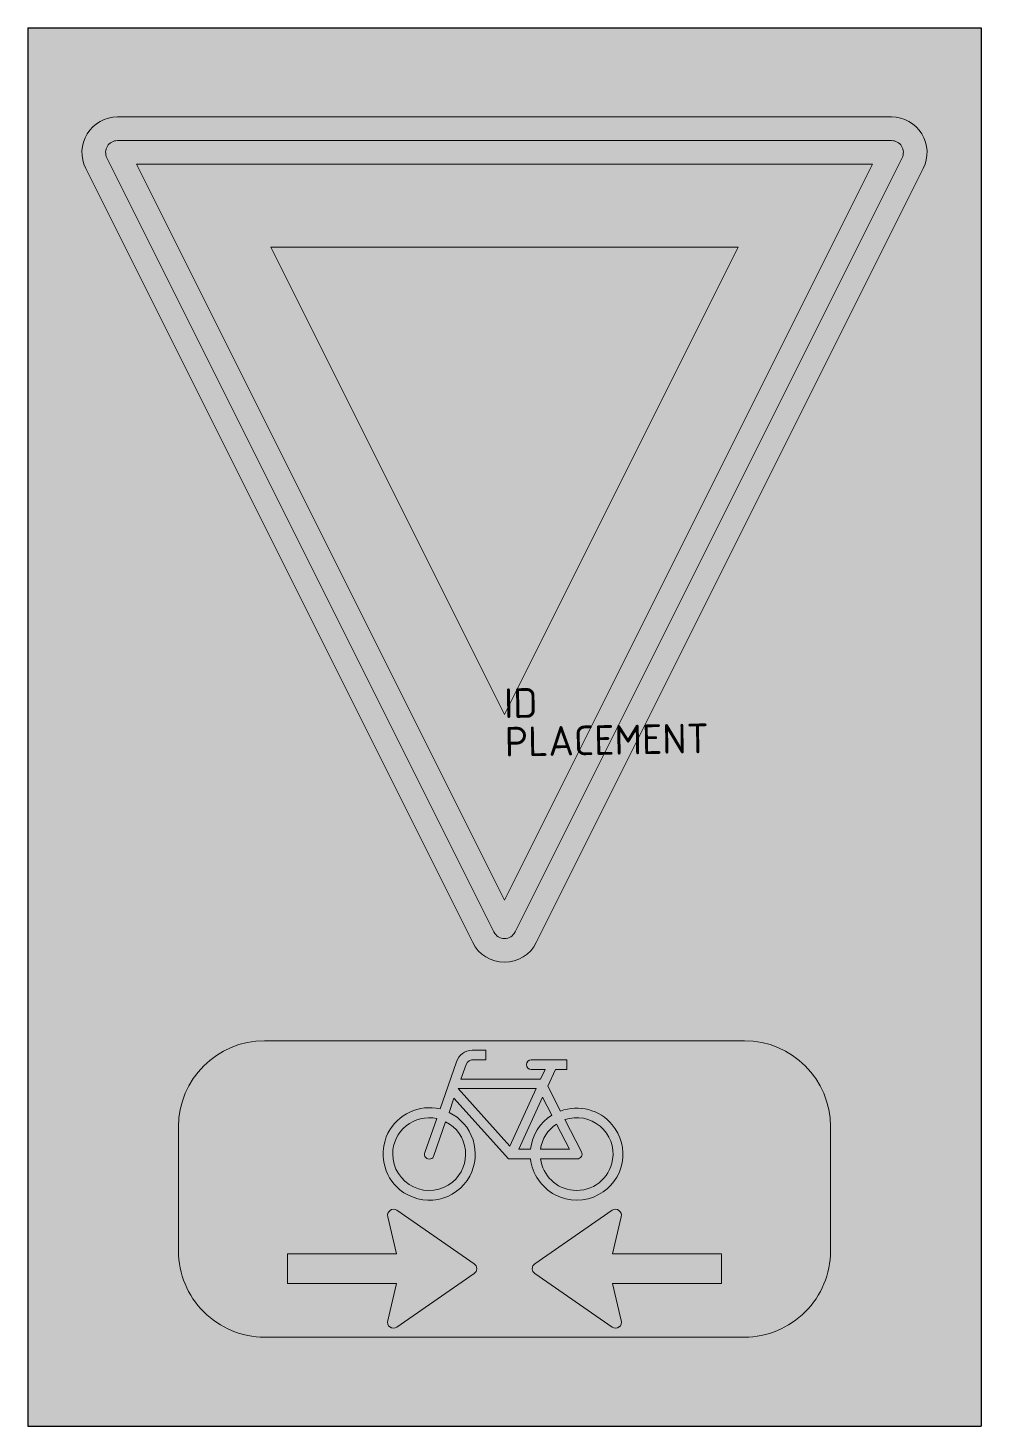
# Model space of a CAD drawing. Extents: x -4 to 4, y -5.9 to 5.9.
import ezdxf
from ezdxf.enums import TextEntityAlignment as Align

# ---------------------------------------------------------------- set-up
doc = ezdxf.new("R2010")
doc.units = 0
doc.styles.add('NLCS-ISO', font='NLCS-ISO.ttf', dxfattribs={"height": 0.25})

msp = doc.modelspace()

# ---------------------------------------------------------------- hatches: boundary and pattern name
at = {"true_color": 0xc8e164}
h = msp.add_hatch(color=53, dxfattribs=at)
h.dxf.hatch_style = 1
h.paths.add_polyline_path([(-4.019785045889876, -5.895465629335376), (4.019785045875324, -5.895465629335376), (4.019785045875324, 5.895465629342652), (-4.019785045889876, 5.895465629342652)])
at = {"true_color": 0xbb1e10}
h = msp.add_hatch(color=22, dxfattribs=at)
h.dxf.hatch_style = 1
h.paths.add_polyline_path([(-3.532917960677878, 4.711301550691132), (-0.2683281573044951, -1.817878056055633, 0.2840790438404124), (-3.637978807091713e-12, -1.983713977409934), (-3.637978807091713e-12, -1.783713977405569, -0.2840790438404117), (-0.08944271910513635, -1.728435336954135), (-3.354032522478519, 4.800744269792631, -0.55753651583505), (-3.264589803380659, 4.945465629345563), (-3.637978807091713e-12, 4.945465629345563), (-3.637978807091713e-12, 5.145465629342652), (-3.264589803380659, 5.145465629342652, 0.5575365158350539)])
h = msp.add_hatch(color=22, dxfattribs=at)
h.dxf.hatch_style = 1
h.paths.add_polyline_path([(-3.637978807091713e-12, 4.945465629345563), (3.264589803369745, 4.945465629345563, -0.5575365158350488), (3.354032522471243, 4.800744269792631), (0.08944271909422241, -1.728435336954135, -0.2840790438404129), (-3.637978807091713e-12, -1.783713977405569), (-3.637978807091713e-12, -1.983713977409934, 0.2840790438404122), (0.2683281572972191, -1.817878056055633), (3.532917960670602, 4.711301550691132, 0.5575365158350504), (3.264589803369745, 5.145465629342652), (-3.637978807091713e-12, 5.145465629342652)])
at = {"true_color": 0xf1f0ea}
h = msp.add_hatch(color=7, dxfattribs=at)
h.dxf.hatch_style = 1
h.paths.add_polyline_path([(-0.08944271910513635, -1.728435336954135, 0.2840790438404112), (-3.637978807091713e-12, -1.783713977405569), (-3.637978807091713e-12, -1.460107179656916), (-3.102786404506332, 4.745465629341197), (-3.637978807091713e-12, 4.745465629341197), (-3.637978807091713e-12, 4.945465629345563), (-3.264589803380659, 4.945465629345563, 0.5575365158350514), (-3.354032522478519, 4.800744269792631)])
h = msp.add_hatch(color=7, dxfattribs=at)
h.dxf.hatch_style = 1
h.paths.add_polyline_path([(-3.637978807091713e-12, -1.460107179656916), (-3.637978807091713e-12, -1.783713977405569, 0.2840790438404135), (0.08944271909422241, -1.728435336954135), (3.354032522471243, 4.800744269792631, 0.5575365158350518), (3.264589803369745, 4.945465629345563), (-3.637978807091713e-12, 4.945465629345563), (-3.637978807091713e-12, 4.745465629341197), (3.102786404495419, 4.745465629341197)])
at = {"true_color": 0xbb1e10}
h = msp.add_hatch(color=22, dxfattribs=at)
h.dxf.hatch_style = 1
h.paths.add_polyline_path([(-3.637978807091713e-12, -1.460107179656916), (-3.637978807091713e-12, 0.1051404045938398), (-1.970162612378772, 4.045465629344108), (-3.637978807091713e-12, 4.045465629344108), (-3.637978807091713e-12, 4.745465629341197), (-3.102786404506332, 4.745465629341197)], flags=17)
h = msp.add_hatch(color=22, dxfattribs=at)
h.dxf.hatch_style = 1
h.paths.add_polyline_path([(-3.637978807091713e-12, -1.460107179656916), (3.102786404495419, 4.745465629341197), (-3.637978807091713e-12, 4.745465629341197), (-3.637978807091713e-12, 4.045465629344108), (1.970162612371496, 4.045465629344108), (-3.637978807091713e-12, 0.1051404045938398)], flags=17)
at = {"true_color": 0xf1f0ea}
h = msp.add_hatch(color=7, dxfattribs=at)
h.dxf.hatch_style = 1
h.paths.add_polyline_path([(-3.638089829394175e-12, 0.1051404045938398), (1.970162612371496, 4.045465629344108), (-1.970162612378772, 4.045465629344108)])
h = msp.add_hatch(color=7, dxfattribs=at)
h.dxf.hatch_style = 1
edge = h.paths.add_edge_path()
edge.add_line((2.749999999992724, -4.419502667318739), (2.749999999992724, -3.371428591352014))
edge.add_arc((2.024037037976086, -3.37142859135929), 0.7259629620181882, 8.762305648821327e-15, 90.00000000000004)
edge.add_line((2.024037037976086, -2.645465629335376), (-2.024037037987, -2.645465629335376))
edge.add_arc((-2.024037037987, -3.37142859135929), 0.7259629620181899, 90.00000000000004, 180)
edge.add_line((-2.750000000007276, -3.37142859135929), (-2.750000000007276, -4.419502667326014))
edge.add_arc((-2.024037037987, -4.419502667318739), 0.7259629620181887, 179.9999999999999, 269.9999999999999)
edge.add_line((-2.024037037987, -5.145465629335376), (2.024037037976086, -5.145465629335376))
edge.add_arc((2.024037037976086, -4.419502667318739), 0.7259629620181884, 269.9999999999999, 360)
at = {"true_color": 0x2a292a}
h = msp.add_hatch(color=250, dxfattribs=at)
h.dxf.hatch_style = 1
h.paths.add_polyline_path([(0.3650144337043457, -3.030138564725348), (0.4288080265796452, -2.888036743519478), (0.524510216411727, -2.888036743519478), (0.524510216411727, -2.80682558810804), (0.2258155395938957, -2.80682558810804, 1), (0.2258155395938957, -2.888036743519478), (0.3418146180192707, -2.888036743519478), (0.3041001668862009, -2.969247898938193), (-0.3687180890228774, -2.969247898938193), (-0.3222909701689787, -2.845556739026506, -0.3458606640323292), (-0.2585130642619333, -2.80682558810804), (-0.157005020249926, -2.80682558810804), (-0.157005020249926, -2.725638033727591), (-0.2729865678775241, -2.725758821921772, 0.3343475540622616), (-0.4035178125523089, -2.824243150644179), (-0.542716706662759, -3.221542944389512, 0.7942654325521061), (-0.8828422310143651, -3.902006120049919, 0.4733002531364857), (-0.2933211368836055, -3.787240679615934, 0.427470964967584), (-0.4673232059467409, -3.250548614254512), (-0.4267176282373839, -3.131646608737356), (0.03438755889510503, -3.642066154847271), (0.2200096854139701, -3.642066154847271, 0.5293484237754243), (0.7940511234264704, -3.943777102489548, 0.4761740754281147), (0.9087634615352727, -3.354291133335209, 0.3180092934612829), (0.4723047308616515, -3.238936905894661)])
h.paths.add_polyline_path([(-0.3919179047079524, -3.047532526230498), (0.2664093167841202, -3.047532526230498), (0.04599926725495607, -3.534752256658976)], flags=16)
h.paths.add_polyline_path([(-0.4963170752926089, -3.328856842577807, -0.5422541925756248), (-0.4399320057855221, -3.838861284770246, -0.6326380821723683), (-0.9429312280117301, -3.601448776622419, -0.479902605553436), (-0.5717223765277595, -3.30275409980095), (-0.6732304205397668, -3.589860669293557, 1.053204190897717), (-0.5949221922164725, -3.61306048498227)], flags=16)
h.paths.add_polyline_path([(0.3215177294223395, -3.122937827465648), (0.3998023567146447, -3.273748429935949, 0.2341669169755168), (0.2200096854139701, -3.560854999428557), (0.1214045684901066, -3.560854999428557)], flags=16)
h.paths.add_polyline_path([(0.4375168078513525, -3.3491537311711), (0.547710032096802, -3.560854999428557), (0.3041001668862009, -3.560854999428557, -0.2160576427464541)], flags=16)
h.paths.add_polyline_path([(0.3041001668862009, -3.642066154847271), (0.6144065520638833, -3.642066154847271, 0.566150877049325), (0.6492180761088093, -3.58405481511727), (0.5100191819983593, -3.311439280041668, -0.5642606873411883), (0.912398078275146, -3.648342498447164, -0.3964878332541678), (0.5798687331662222, -3.90755625795282, -0.3501344843869416)], flags=16)
h = msp.add_hatch(color=250, dxfattribs=at)
h.dxf.hatch_style = 1
edge = h.paths.add_edge_path()
edge.add_arc((-0.2853421289000835, -4.568264701221779), 0.05083325417862405, -55.448851570646525, 55.31510418013869, ccw=False)
edge.add_line((-0.2565124699176522, -4.610131997447752), (-0.9094041216048936, -5.060834941308713))
edge.add_arc((-0.9376108905380534, -5.019974405098765), 0.04965083316061106, 163.019556378815, 304.6180221246045, ccw=False)
edge.add_line((-0.9850971704800031, -5.005474113691889), (-0.9116658111488505, -4.693668950792926))
edge.add_line((-0.9116658111488505, -4.693668950792926), (-1.830536325582216, -4.693668950792926))
edge.add_line((-1.830536325582216, -4.693668950792926), (-1.830536325582216, -4.4428650485861))
edge.add_line((-1.830536325582216, -4.4428650485861), (-0.9116658111488505, -4.4428650485861))
edge.add_line((-0.9116658111488505, -4.4428650485861), (-0.9850971704800031, -4.129924443986965))
edge.add_arc((-0.9355171311071899, -4.118290512073145), 0.05092669904795341, 59.152368367615225, 193.2055190421031, ccw=False)
edge.add_line((-0.9094041216048936, -4.074568213291059), (-0.2564148163728532, -4.526464817012311))
h = msp.add_hatch(color=250, dxfattribs=at)
h.dxf.hatch_style = 1
edge = h.paths.add_edge_path()
edge.add_arc((0.2853421288891695, -4.568264701221779), 0.05083325417862405, 484.6848958198613, 595.4488515706466)
edge.add_line((0.2565124699031003, -4.610131997447752), (0.9094041215903417, -5.060834941308713))
edge.add_arc((0.9376108905271394, -5.019974405098765), 0.04965083316061106, 235.3819778753955, 376.980443621185)
edge.add_line((0.9850971704690892, -5.005474113691889), (0.9116658111379365, -4.693668950792926))
edge.add_line((0.9116658111342986, -4.693668950792926), (1.830536325567664, -4.693668950792926))
edge.add_line((1.830536325571302, -4.693668950792926), (1.830536325571302, -4.4428650485861))
edge.add_line((1.830536325571302, -4.4428650485861), (0.9116658111379365, -4.4428650485861))
edge.add_line((0.9116658111342986, -4.4428650485861), (0.9850971704654512, -4.129924443986965))
edge.add_arc((0.935517131096276, -4.118290512073145), 0.05092669904795341, 346.794480957897, 480.8476316323848)
edge.add_line((0.9094041215903417, -4.074568213291059), (0.2564148163583013, -4.526464817012311))

# ---------------------------------------------------------------- linework, layer by layer
at = {"color": 250, "true_color": 0x2a292a}
for points in [[(-4.019785045889876, 5.895465629342652), (4.019785045875324, 5.895465629342652)], [(-4.019785045889876, 5.895465629342652), (-4.019785045889876, -5.895465629335376)], [(4.019785045875324, 5.895465629342652), (4.019785045875324, -5.895465629335376)], [(-4.019785045889876, -5.895465629335376), (4.019785045875324, -5.895465629335376)]]:
    msp.add_lwpolyline(points, dxfattribs=at)
at = {"color": 22, "lineweight": 0, "true_color": 0xbb1e10}
msp.add_lwpolyline([(-3.532917960677878, 4.711301550691132), (-0.2683281573044951, -1.817878056055633, 0.6180339887498958), (0.2683281572972191, -1.817878056055633), (3.532917960670602, 4.711301550691132, 0.5575365158350511), (3.264589803369745, 5.145465629342652), (-3.264589803380659, 5.145465629342652, 0.5575365158350506)], format="xyb", close=True, dxfattribs=at)
at = {"color": 7, "lineweight": 0, "true_color": 0xf1f0ea}
msp.add_lwpolyline([(-3.354032522478519, 4.800744269792631), (-0.08944271910513635, -1.728435336954135, 0.6180339887498948), (0.08944271909422241, -1.728435336954135), (3.354032522471243, 4.800744269792631, 0.5575365158350514), (3.264589803369745, 4.945465629345563), (-3.264589803380659, 4.945465629345563, 0.5575365158350514)], format="xyb", close=True, dxfattribs=at)
for points in [[(-3.102786404506332, 4.745465629341197), (-3.637978807091713e-12, -1.460107179656916), (3.102786404495419, 4.745465629341197)], [(-1.970162612378772, 4.045465629344108), (-3.637978807091713e-12, 0.1051404045938398), (1.970162612371496, 4.045465629344108)]]:
    msp.add_lwpolyline(points, close=True, dxfattribs=at)
at = {"color": 250, "lineweight": 0, "true_color": 0x2a292a}
for points in [[(2.749999999992724, -4.419502667318739), (2.749999999992724, -3.37142859135929, 0.4142135623730951), (2.024037037976086, -2.645465629335376), (-2.024037037987, -2.645465629335376, 0.4142135623730948), (-2.750000000007276, -3.37142859135929), (-2.750000000007276, -4.419502667318739, 0.4142135623730952), (-2.024037037987, -5.145465629335376), (2.024037037976086, -5.145465629335376, 0.4142135623730951)], [(0.3650144337043457, -3.030138564725348), (0.4288080265796452, -2.888036743519478), (0.524510216411727, -2.888036743519478), (0.524510216411727, -2.80682558810804), (0.2258155395938957, -2.80682558810804, 0.9999999999999999), (0.2258155395938957, -2.888036743519478), (0.3418146180192707, -2.888036743519478), (0.3041001668862009, -2.969247898938193), (-0.3687180890228774, -2.969247898938193), (-0.3222909701689787, -2.845556739026506, -0.3458606640323287), (-0.2585130642619333, -2.80682558810804), (-0.157005020249926, -2.80682558810804), (-0.157005020249926, -2.725638033727591), (-0.2729865678775241, -2.725758821921772, 0.3343475540622622), (-0.4035178125523089, -2.824243150644179), (-0.542716706662759, -3.221542944389512, 0.7942654325521061), (-0.8828422310143651, -3.902006120049919, 0.4733002531364859), (-0.2933211368836055, -3.787240679615934, 0.4274709649675839), (-0.4673232059467409, -3.250548614254512), (-0.4267176282373839, -3.131646608737356), (0.03438755889510503, -3.642066154847271), (0.2200096854139701, -3.642066154847271, 0.5293484237754243), (0.7940511234264704, -3.943777102489548, 0.4761740754281145), (0.9087634615352727, -3.354291133335209, 0.3180092934612829), (0.4723047308616515, -3.238936905894661)], [(0.3215177294223395, -3.122937827465648), (0.1214045684901066, -3.560854999428557), (0.2200096854139701, -3.560854999428557, -0.2341669169755168), (0.3998023567146447, -3.273748429935949)], [(-0.4963170752926089, -3.328856842577807, -0.5422541925756248), (-0.4399320057855221, -3.838861284770246, -0.6326380821724337), (-0.9429312280117301, -3.601448776622419, -0.479902605553378), (-0.5717223765277595, -3.30275409980095), (-0.6732304205397668, -3.589860669293557, 1.053204190897718), (-0.5949221922164725, -3.61306048498227)], [(0.5100191819983593, -3.311439280041668, -0.5642606873411884), (0.912398078275146, -3.648342498447164, -0.3964878332541677), (0.5798687331662222, -3.90755625795282, -0.3501344843869416), (0.3041001668862009, -3.642066154847271), (0.6144065520638833, -3.642066154847271, 0.5661508770492812), (0.6492180761088093, -3.58405481511727)], [(0.547710032096802, -3.560854999428557), (0.4375168078513525, -3.3491537311711, 0.2160576427464541), (0.3041001668862009, -3.560854999428557)], [(-1.830536325582216, -4.4428650485861), (-0.9116658111488505, -4.4428650485861), (-0.9850971704800031, -4.129924443986965, -0.6622191255648601), (-0.9094041216048936, -4.074568213291059), (-0.2564148163692153, -4.526464817012311, -0.5240670413603185), (-0.2564148163692153, -4.610064585438522), (-0.9094041216048936, -5.060834941308713, -0.7106529340059415), (-0.9850971704800031, -5.005474113691889), (-0.9116658111488505, -4.693668950792926), (-1.830536325582216, -4.693668950792926)], [(1.830536325571302, -4.4428650485861), (0.9116658111342986, -4.4428650485861), (0.9850971704690892, -4.129924443986965, 0.6622191255648601), (0.9094041215903417, -4.074568213291059), (0.2564148163583013, -4.526464817012311, 0.5240670413603185), (0.2564148163583013, -4.610064585438522), (0.9094041215903417, -5.060834941308713, 0.7106529340059415), (0.9850971704690892, -5.005474113691889), (0.9116658111342986, -4.693668950792926), (1.830536325571302, -4.693668950792926)]]:
    msp.add_lwpolyline(points, format="xyb", close=True, dxfattribs=at)
msp.add_lwpolyline([(0.2664093167841202, -3.047532526230498), (-0.3919179047079524, -3.047532526230498), (0.04599926725495607, -3.534752256658976)], close=True, dxfattribs=at)

# ---------------------------------------------------------------- texts
at = {"style": 'NLCS-ISO'}
msp.add_attdef('ID', text='', height=0.25, rotation=1, dxfattribs=at).set_placement((0, 0), align=Align.BOTTOM_LEFT)
msp.add_attdef('PLACEMENT', text='', height=0.25, rotation=1, dxfattribs=at).set_placement((0, 0), align=Align.TOP_LEFT)

doc.saveas('drawing.dxf')
